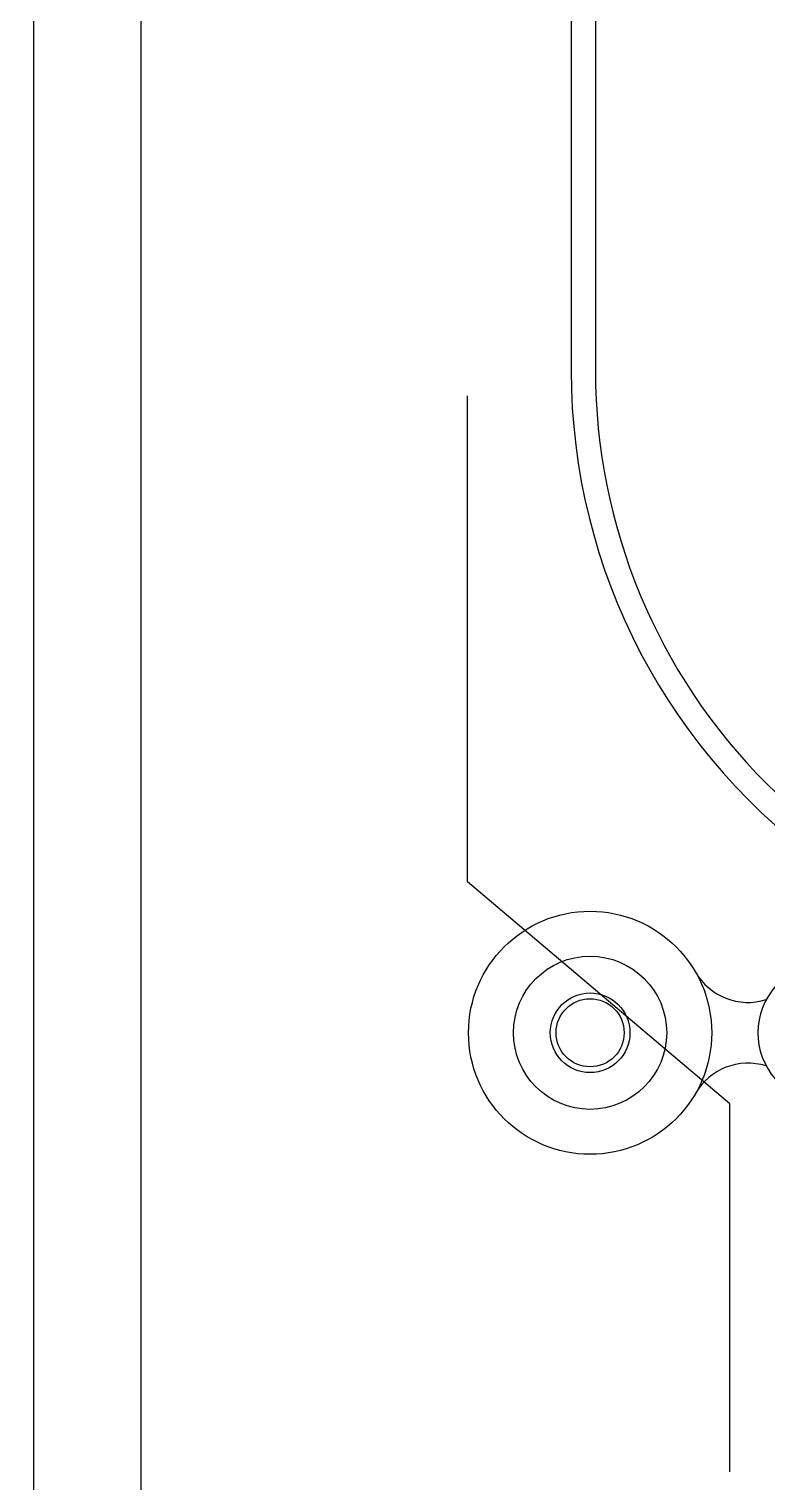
# Model space of a CAD drawing. Header units: metres. Extents: x 116 to 542, y -164 to 56.
# Drawn here: x 494.9557 to 495.1073, y -86.1412 to -85.8423 of the extents above; entities that cross this region are included whole.
import ezdxf

# ---------------------------------------------------------------- set-up
doc = ezdxf.new("R2010")
doc.units = ezdxf.units.M
doc.set_wipeout_variables(frame=1)
doc.linetypes.add('AR-169$0$HIDDEN2', pattern=[0.1875, 0.125, -0.0625])
doc.layers.add('A-PISO', color=30, linetype='Continuous')
doc.layers.add('AR-169$0$A-MUEBLES FIJOS', color=8, linetype='Continuous')

# ---------------------------------------------------------------- blocks, each defined once
blk = doc.blocks.new('AR-169$0$503-3D')
at = {"color": 8, "linetype": 'AR-169$0$HIDDEN2', "ltscale": 0.5}
blk.add_lwpolyline([(32.6, 49.24), (5.026, 49.24), (0.461, 54.63), (-32.6, 54.63), (-40.73, 46.5), (-40.73, 10.08, 0.414214), (-32.6, 1.95), (32.6, 1.95, 0.414214), (40.73, 10.08), (40.73, 41.11, 0.414214)], format="xyb", close=True, dxfattribs=at)
at = {"color": 0}
for points in [[(-25.6, 52.5), (-10.05, 52.5, -0.246241), (0.231, 47.11), (15.18, 47.11), (27.6, 47.11, -0.414214), (38.1, 36.61), (38.1, 14.58, -0.414214), (27.6, 4.08), (-10.05, 4.08), (-25.6, 4.08, -0.414214), (-38.1, 16.58), (-38.1, 40, -0.414214)], [(-25.6, 52), (-10.05, 52, -0.414214), (1.95, 40), (1.95, 16.58, -0.414214), (-10.05, 4.58), (-25.6, 4.58, -0.414214), (-37.6, 16.58), (-37.6, 40, -0.414214)]]:
    blk.add_lwpolyline(points, format="xyb", close=True, dxfattribs=at)
blk = doc.blocks.new('AR-169$0$EB1005-S')
at = {"color": 0}
for radius in [2.5, 1.575, 0.82, 0.7]:
    blk.add_circle((0, 0), radius, dxfattribs=at)
for centre, radius, start, end in [((-1.874, -3.247), 1.249, 342.5901, 60.011), ((1.874, -3.247), 1.249, 119.989, 197.4099), ((0, -4.9), 1.45, 325.2628, 214.2074)]:
    blk.add_arc(centre, radius, start, end, dxfattribs=at)
blk = doc.blocks.new('AR-169$0$503')
at = {"color": 0, "yscale": 0.01, "zscale": 0.01}
for name, p, xscale in [('AR-169$0$503-3D', (0.03565, -0.3), -0.01), ('AR-169$0$EB1005-S', (0, 0.2211), 0.01)]:
    blk.add_blockref(name, p, dxfattribs=dict(at, xscale=xscale))

msp = doc.modelspace()

# ---------------------------------------------------------------- block references
at = {"layer": 'AR-169$0$A-MUEBLES FIJOS', "color": 8, "rotation": 90.00000000000001}
msp.add_blockref('AR-169$0$503', (495.2921, -86.04877), dxfattribs=at)

# ---------------------------------------------------------------- wipeouts: each hides what was drawn before it
msp.add_wipeout([(494.97866, -84.26042), (494.52866, -84.26042), (494.52866, -86.66042), (494.97866, -86.66042)]).dxf.layer = 'AR-169$0$A-MUEBLES FIJOS'

# ---------------------------------------------------------------- next in the draw order: linework, layer by layer
msp.add_circle((496.55286, -118.43884), 45.31759)
at = {"layer": 'A-PISO'}
msp.add_lwpolyline([(494.95666, -85.54442), (495.55666, -85.54442), (495.55666, -86.73842), (494.95666, -86.73842)], close=True, dxfattribs=at)
at = {"layer": 'AR-169$0$A-MUEBLES FIJOS'}
msp.add_lwpolyline([(494.97866, -84.26042), (494.97866, -86.66042)], dxfattribs=at)

doc.saveas('drawing.dxf')
